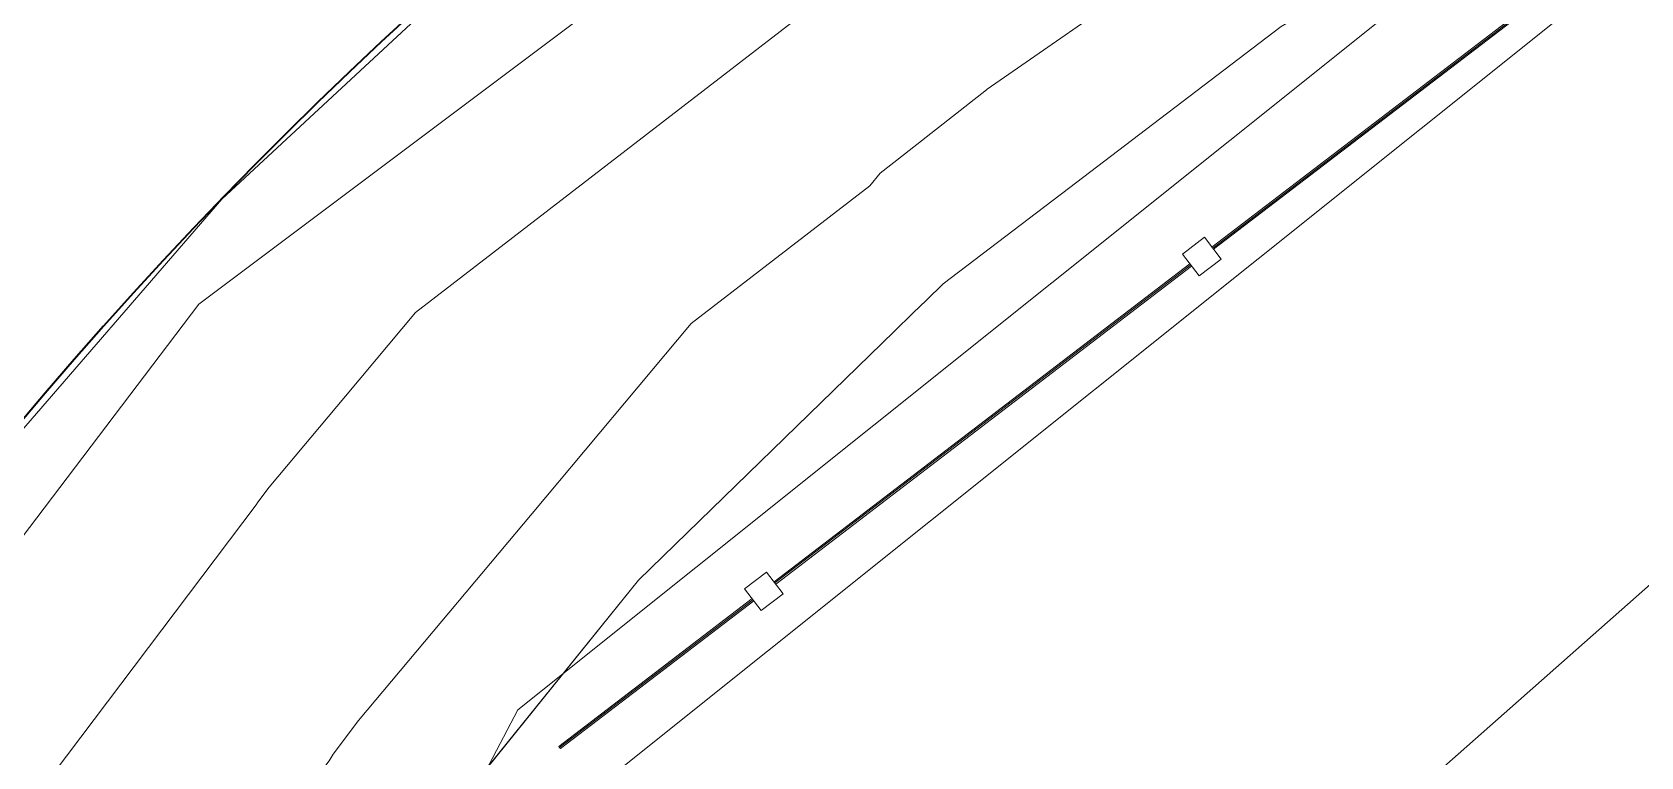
# Model space of a CAD drawing. Header units: metres. Extents: x -207 to 292, y -187 to 169.
# Drawn here: x -36.004 to -33.086, y 8.213 to 9.528 of the extents above; entities that cross this region are included whole.
import ezdxf

# ---------------------------------------------------------------- set-up
doc = ezdxf.new("R2010")
doc.units = ezdxf.units.M
for name, color, linetype, lineweight in [('A-GLAZ-CWMG', 7, 'Continuous', 9), ('C-TOPO', 7, 'Continuous', 9), ('C-TOPO-MAJR', 7, 'Continuous', 35), ('C-TOPO-MINR', 7, 'Continuous', 9), ('CERCO INTERIOR', 7, 'Continuous', 9), ('EQUIPOS PIS', 7, 'Continuous', 9), ('P-SANR-FIXT', 7, 'Continuous', 9), ('solera', 7, 'Continuous', 35)]:
    doc.layers.add(name, color=color, linetype=linetype, lineweight=lineweight)
doc.layers.add('PR10-ARQ-PL-001-Emplazamiento-C-1_dwg', color=7, linetype='Continuous', lineweight=9, true_color=0x767676)

# ---------------------------------------------------------------- blocks, each defined once
blk = doc.blocks.new('M_Estanque-Terraza - M_Estanque-Terraza-2331352-PLANTA EMPLAZAMIENTO ACTUALIZADO')
at = {"layer": 'P-SANR-FIXT'}
for radius, start in [(5.1516, 0), (5.1516, 0), (5.1266, 360), (5.1266, 360), (4.9983, 360), (4.9755, 360), (4.9059, 0), (4.8832, 0)]:
    blk.add_arc((0, 0), radius, start, 180, dxfattribs=at)
blk = doc.blocks.new('Circular Mullion - 5mm-2135027-PLANTA EMPLAZAMIENTO ACTUALIZADO')
at = {"layer": 'A-GLAZ-CWMG'}
for p, q in [((-80.1016, 24.1681), (-80.5156, 23.3131)), ((-80.0993, 24.167), (-80.5134, 23.312)), ((-80.5134, 23.312), (-80.0993, 24.167)), ((-80.5111, 23.3109), (-80.0971, 24.1659)), ((-80.0993, 24.167), (-80.1016, 24.1681)), ((-80.0971, 24.1659), (-80.0993, 24.167)), ((-80.5156, 23.3131), (-80.5134, 23.312)), ((-80.5134, 23.312), (-80.5111, 23.3109))]:
    blk.add_line(p, q, dxfattribs=at)
blk = doc.blocks.new('Circular Mullion - 5mm-2127248-PLANTA EMPLAZAMIENTO ACTUALIZADO')
at = {"layer": 'A-GLAZ-CWMG'}
for p, q in [((-107.6478, -45.3968), (-107.9974, -46.2801)), ((-107.6455, -45.3977), (-107.9951, -46.281)), ((-107.9951, -46.281), (-107.6455, -45.3977)), ((-107.9927, -46.2819), (-107.6432, -45.3986)), ((-107.6455, -45.3977), (-107.6478, -45.3968)), ((-107.6432, -45.3986), (-107.6455, -45.3977)), ((-107.9974, -46.2801), (-107.9951, -46.281)), ((-107.9951, -46.281), (-107.9927, -46.2819))]:
    blk.add_line(p, q, dxfattribs=at)
blk = doc.blocks.new('Circular Mullion - 5mm-2144358-PLANTA EMPLAZAMIENTO ACTUALIZADO')
at = {"layer": 'A-GLAZ-CWMG'}
for p, q in [((-34.6984, 8.4999), (-35.0492, 8.2316)), ((-35.0477, 8.2296), (-34.6969, 8.4979)), ((-34.6969, 8.4979), (-35.0477, 8.2296)), ((-35.0462, 8.2276), (-34.6954, 8.4959)), ((-34.6969, 8.4979), (-34.6984, 8.4999)), ((-34.6954, 8.4959), (-34.6969, 8.4979)), ((-35.0492, 8.2316), (-35.0477, 8.2296)), ((-35.0477, 8.2296), (-35.0462, 8.2276))]:
    blk.add_line(p, q, dxfattribs=at)
blk = doc.blocks.new('Rectangular Mullion - 50 x 50 mm-2128568-PLANTA EMPLAZAMIENTO ACTUALIZADO')
at = {"layer": 'A-GLAZ-CWMG'}
for p, q in [((0.025, 0.025), (-0.025, 0.025)), ((-0.025, 0.025), (-0.025, -0.025)), ((0.025, -0.025), (0.025, 0.025)), ((-0.025, -0.025), (0.025, -0.025))]:
    blk.add_line(p, q, dxfattribs=at)
blk = doc.blocks.new('Rectangular Mullion - 50 x 50 mm-2128569-PLANTA EMPLAZAMIENTO ACTUALIZADO')
at = {"layer": 'A-GLAZ-CWMG'}
for p, q in [((-0.025, -0.025), (-0.025, 0.025)), ((-0.025, 0.025), (0.025, 0.025)), ((0.025, 0.025), (0.025, -0.025)), ((0.025, -0.025), (-0.025, -0.025))]:
    blk.add_line(p, q, dxfattribs=at)
blk = doc.blocks.new('YADRAN_LASQUEMAS_ARQ_MO_002_TERRAZAS_rvt-1-PLANTA EMPLAZAMIENTO ACTUALIZADO')
at = {"layer": 'A-GLAZ-CWMG', "lineweight": 9}
for name, p, rotation in [('Circular Mullion - 5mm-2135027-PLANTA EMPLAZAMIENTO ACTUALIZADO', (-94.5109, 66.7706), 153.2485341860193), ('Circular Mullion - 5mm-2135027-PLANTA EMPLAZAMIENTO ACTUALIZADO', (-94.5109, 66.7706), 153.2485341860193), ('Circular Mullion - 5mm-2135027-PLANTA EMPLAZAMIENTO ACTUALIZADO', (-94.5109, 66.7706), 153.2485341860193), ('Circular Mullion - 5mm-2135027-PLANTA EMPLAZAMIENTO ACTUALIZADO', (-94.5109, 66.7706), 153.2485341860193), ('Circular Mullion - 5mm-2127248-PLANTA EMPLAZAMIENTO ACTUALIZADO', (-150.3089, 25.0564), 148.9999999999995), ('Circular Mullion - 5mm-2127248-PLANTA EMPLAZAMIENTO ACTUALIZADO', (-150.3089, 25.0564), 148.9999999999995), ('Circular Mullion - 5mm-2127248-PLANTA EMPLAZAMIENTO ACTUALIZADO', (-150.3089, 25.0564), 148.9999999999995), ('Circular Mullion - 5mm-2127248-PLANTA EMPLAZAMIENTO ACTUALIZADO', (-150.3089, 25.0564), 148.9999999999995)]:
    blk.add_blockref(name, p, dxfattribs=dict(at, rotation=rotation))
at = {"layer": 'A-GLAZ-CWMG', "lineweight": 9, "extrusion": (0, 0, -1), "rotation": 322.5900000000005}
for name, p in [('Rectangular Mullion - 50 x 50 mm-2128568-PLANTA EMPLAZAMIENTO ACTUALIZADO', (33.8827, 9.1206)), ('Rectangular Mullion - 50 x 50 mm-2128569-PLANTA EMPLAZAMIENTO ACTUALIZADO', (33.8827, 9.1206)), ('Rectangular Mullion - 50 x 50 mm-2128568-PLANTA EMPLAZAMIENTO ACTUALIZADO', (34.6771, 8.5131)), ('Rectangular Mullion - 50 x 50 mm-2128569-PLANTA EMPLAZAMIENTO ACTUALIZADO', (34.6771, 8.5131))]:
    blk.add_blockref(name, p, dxfattribs=at)
at = {"layer": 'A-GLAZ-CWMG', "lineweight": 9}
blk.add_blockref('Circular Mullion - 5mm-2144358-PLANTA EMPLAZAMIENTO ACTUALIZADO', (0, 0), dxfattribs=at)
blk.add_blockref('Circular Mullion - 5mm-2144358-PLANTA EMPLAZAMIENTO ACTUALIZADO', (0, 0), dxfattribs=at)
blk.add_blockref('Circular Mullion - 5mm-2144358-PLANTA EMPLAZAMIENTO ACTUALIZADO', (0, 0), dxfattribs=at)
blk.add_blockref('Circular Mullion - 5mm-2144358-PLANTA EMPLAZAMIENTO ACTUALIZADO', (0, 0), dxfattribs=at)
at = {"layer": 'P-SANR-FIXT', "lineweight": 9, "rotation": 72.88020417694379}
blk.add_blockref('M_Estanque-Terraza - M_Estanque-Terraza-2331352-PLANTA EMPLAZAMIENTO ACTUALIZADO', (-29.798, 3.9952), dxfattribs=at)
blk = doc.blocks.new('PR10-ARQ-PL-001-Emplazamiento-C-1_dwg-674643-PLANTA EMPLAZAMIENTO ACTUALIZADO')
at = {"layer": 'C-TOPO', "flags": 128}
for points in [[(-7.803, 3.2562), (-22.5754, 9.156), (-27.8341, 11.2562), (-28.6599, 11.4584), (-29.4369, 11.5603), (-29.5029, 11.569), (-30.353, 11.5865), (-31.1998, 11.5107), (-32.0333, 11.3426), (-32.8433, 11.0842), (-33.6201, 10.7385), (-34.3544, 10.3098), (-35.0372, 9.8033), (-35.6605, 9.2249), (-36.2166, 8.5818)], [(-36.2166, 8.5818), (-35.6605, 9.2249), (-35.0372, 9.8033), (-34.3544, 10.3098), (-33.6201, 10.7385), (-32.8433, 11.0842), (-32.0333, 11.3426), (-31.1998, 11.5107), (-30.353, 11.5865), (-29.5029, 11.569), (-29.4369, 11.5603), (-28.6599, 11.4584), (-27.8341, 11.2562), (-22.5754, 9.156), (-7.803, 3.2562)], [(-5.944, -30.1085), (-2.2967, -20.7935), (2.6821, -7.8875), (2.9084, -6.6185), (2.668, -4.4125), (2.0583, -2.7575), (0.8638, -1.0195), (-1.6695, 0.8375), (-22.17, 8.9905), (-26.339, 10.6485), (-28.7623, 11.4115), (-30.7181, 11.4675), (-32.7573, 10.9045), (-34.0066, 10.2395), (-34.5882, 9.8705), (-35.702, 9.0345), (-36.6972, 7.7215), (-37.6353, 5.4905), (-38.5222, 3.3725), (-63.7955, -60.7665)], [(-36.1216, 6.5803), (-35.885, 7.0879), (-35.7959, 7.279), (-35.3882, 7.9332), (-35.3774, 7.9467), (-35.3149, 8.0243), (-34.9046, 8.5336), (-34.4409, 8.9847), (-34.4061, 9.0186), (-34.3823, 9.0417), (-34.3521, 9.0711), (-34.1395, 9.2329), (-34.1372, 9.2347), (-33.7387, 9.538), (-33.6069, 9.6152), (-33.0734, 9.9275), (-32.576, 10.143), (-32.5068, 10.1729), (-32.366, 10.2339), (-31.6268, 10.4527), (-30.8666, 10.5806)], [(-30.8666, 10.5806), (-31.6268, 10.4527), (-32.366, 10.2339), (-32.5068, 10.1729), (-32.576, 10.143), (-33.0734, 9.9275), (-33.6069, 9.6152), (-33.7387, 9.538), (-34.1372, 9.2347), (-34.1395, 9.2329), (-34.3521, 9.0711), (-34.3823, 9.0417), (-34.4061, 9.0186), (-34.4409, 8.9847), (-34.9046, 8.5336), (-35.3149, 8.0243), (-35.3774, 7.9467), (-35.3882, 7.9332), (-35.7959, 7.279), (-35.885, 7.0879), (-36.1216, 6.5803)]]:
    blk.add_lwpolyline(points, dxfattribs=at)
at = {"layer": 'C-TOPO-MAJR', "color": 1, "lineweight": 9, "true_color": 0xff0000, "flags": 128}
blk.add_lwpolyline([(-36.261, 7.792), (-35.5981, 8.6698), (-35.5948, 8.6752), (-35.5746, 8.702), (-35.4361, 8.8674), (-35.3092, 9.019), (-34.5447, 9.609), (-34.5367, 9.6186), (-34.5181, 9.6332), (-34.4558, 9.6823), (-34.4551, 9.6827), (-34.3303, 9.7695), (-33.9231, 10.0209), (-33.8842, 10.0482), (-33.692, 10.1343), (-32.8658, 10.5693), (-32.6958, 10.6459), (-32.6729, 10.6579), (-32.6203, 10.6697), (-32.3315, 10.7343), (-31.0602, 11.0854)], dxfattribs=at)
at = {"layer": 'C-TOPO-MINR', "color": 9, "true_color": 0xc0c0c0, "flags": 128}
for points in [[(-36.073, 7.2345), (-35.9936, 7.376), (-35.7106, 7.8811), (-35.4658, 8.2053), (-35.4583, 8.2177), (-35.4123, 8.2785), (-35.0974, 8.6546), (-34.8088, 8.9992), (-34.4849, 9.2492), (-34.4658, 9.2721), (-34.4217, 9.3068), (-34.2735, 9.4233), (-34.2718, 9.4244), (-33.9753, 9.6306), (-33.8124, 9.7312), (-33.7218, 9.7945), (-33.2749, 9.9949), (-33.0058, 10.1366), (-32.6162, 10.312), (-32.5639, 10.3396), (-32.4434, 10.3665), (-31.7816, 10.5145), (-31.5023, 10.5917)], [(-25.1754, 6.8403), (-31.3745, 9.4222), (-31.3912, 9.4289), (-31.5395, 9.4441), (-31.5459, 9.4914), (-31.684, 9.4682), (-31.7383, 9.476), (-31.7316, 9.5179), (-31.7969, 9.4764), (-31.8627, 9.4518), (-31.9223, 9.4517), (-31.9586, 9.4744), (-31.9919, 9.429), (-32.1748, 9.4167), (-32.1367, 9.3996), (-32.2707, 9.3521), (-32.31, 9.3116), (-32.2136, 9.2845), (-32.4776, 9.1295), (-32.5741, 8.9633), (-33.9226, 7.7709), (-33.0738, 2.6861), (-36.4417, 3.7876)]]:
    blk.add_lwpolyline(points, dxfattribs=at)
at = {"layer": 'CERCO INTERIOR', "flags": 128}
for points in [[(-26.8741, -80.1294), (-28.514, -82.005), (-30.8001, -83.2053), (-33.4752, -83.4056), (-60.3697, -72.8347), (-62.4829, -71.5802), (-63.9697, -69.4823), (-64.498, -67.058), (-63.9585, -64.4298), (-36.3095, 6.0376), (-35.1236, 8.298), (-33.1334, 9.8905), (-30.636, 10.5944), (-28.0565, 10.3374), (-2.0459, 0.0167), (-0.0433, -1.295), (1.477, -3.3782), (1.9717, -5.8104), (1.4969, -8.3035), (0.5782, -10.6383), (-26.9308, -80.2728)], [(-33.402, -83.2195), (-60.2815, -72.6544), (-62.3443, -71.4299), (-63.7829, -69.3999), (-64.2936, -67.0568), (-63.766, -64.4868), (-36.1273, 5.9543), (-34.9659, 8.168), (-33.0401, 9.709), (-30.6181, 10.3917), (-28.1043, 10.1412), (-2.1386, -0.1617), (-0.1834, -1.4423), (1.2897, -3.4609), (1.7679, -5.8117), (1.3039, -8.2477), (0.3921, -10.565)]]:
    blk.add_lwpolyline(points, dxfattribs=at)
at = {"layer": 'EQUIPOS PIS'}
blk.add_circle((-29.833, 4.0505), 5.1472, dxfattribs=at)
at = {"layer": 'solera'}
blk.add_arc((-30.0871, 3.844), 7.747, 73.0923, 148.58913, dxfattribs=at)

msp = doc.modelspace()

# ---------------------------------------------------------------- linework, layer by layer
at = {"layer": 'C-TOPO'}
for p, q in [((-34.5882, 9.8705), (-35.702, 9.0345)), ((-35.0372, 9.8033), (-35.6605, 9.2249)), ((-35.6605, 9.2249), (-35.0372, 9.8033)), ((-34.1372, 9.2347), (-33.7387, 9.538)), ((-33.7387, 9.538), (-34.1372, 9.2347)), ((-35.6605, 9.2249), (-36.2166, 8.5818)), ((-36.2166, 8.5818), (-35.6605, 9.2249)), ((-34.3521, 9.0711), (-34.1395, 9.2329)), ((-34.1395, 9.2329), (-34.3521, 9.0711)), ((-34.1395, 9.2329), (-34.1372, 9.2347)), ((-34.1372, 9.2347), (-34.1395, 9.2329)), ((-34.3823, 9.0417), (-34.3521, 9.0711)), ((-34.3521, 9.0711), (-34.3823, 9.0417)), ((-35.702, 9.0345), (-36.6972, 7.7215)), ((-34.4409, 8.9847), (-34.4061, 9.0186)), ((-34.4061, 9.0186), (-34.4409, 8.9847)), ((-34.4061, 9.0186), (-34.3823, 9.0417)), ((-34.3823, 9.0417), (-34.4061, 9.0186)), ((-34.9046, 8.5336), (-34.4409, 8.9847)), ((-34.4409, 8.9847), (-34.9046, 8.5336)), ((-35.3149, 8.0243), (-34.9046, 8.5336)), ((-34.9046, 8.5336), (-35.3149, 8.0243))]:
    msp.add_line(p, q, dxfattribs=at)
at = {"layer": 'C-TOPO-MAJR', "color": 1, "lineweight": 9, "true_color": 0xff0000, "flags": 128}
msp.add_lwpolyline([(-36.261, 7.792), (-35.5981, 8.6698), (-35.5948, 8.6752), (-35.5746, 8.702), (-35.4361, 8.8674), (-35.3092, 9.019), (-34.5447, 9.609), (-34.5367, 9.6186), (-34.5181, 9.6332), (-34.4558, 9.6823), (-34.4551, 9.6827), (-34.3303, 9.7695), (-33.9231, 10.0209), (-33.8842, 10.0482), (-33.692, 10.1343), (-32.8658, 10.5693), (-32.6958, 10.6459), (-32.6729, 10.6579), (-32.6203, 10.6697), (-32.3315, 10.7343), (-31.0602, 11.0854)], dxfattribs=at)
at = {"layer": 'C-TOPO-MINR', "color": 9, "true_color": 0xc0c0c0, "flags": 128}
for points in [[(-36.073, 7.2345), (-35.9936, 7.376), (-35.7106, 7.8811), (-35.4658, 8.2053), (-35.4583, 8.2177), (-35.4123, 8.2785), (-35.0974, 8.6546), (-34.8088, 8.9992), (-34.4849, 9.2492), (-34.4658, 9.2721), (-34.4217, 9.3068), (-34.2735, 9.4233), (-34.2718, 9.4244), (-33.9753, 9.6306), (-33.8124, 9.7312), (-33.7218, 9.7945), (-33.2749, 9.9949), (-33.0058, 10.1366), (-32.6162, 10.312), (-32.5639, 10.3396), (-32.4434, 10.3665), (-31.7816, 10.5145), (-31.5023, 10.5917)], [(-36.4417, 3.7876), (-33.0738, 2.6861), (-33.9226, 7.7709), (-32.5741, 8.9633), (-32.4776, 9.1295), (-32.2136, 9.2845), (-32.31, 9.3116), (-32.2707, 9.3521), (-32.1367, 9.3996), (-32.1748, 9.4167), (-31.9919, 9.429), (-31.9586, 9.4744), (-31.9223, 9.4517), (-31.8627, 9.4518), (-31.7969, 9.4764), (-31.7316, 9.5179), (-31.7383, 9.476), (-31.684, 9.4682), (-31.5459, 9.4914), (-31.5395, 9.4441), (-31.3912, 9.4289), (-31.3745, 9.4222), (-25.1754, 6.8403)]]:
    msp.add_lwpolyline(points, dxfattribs=at)

# ---------------------------------------------------------------- block references
at = {"lineweight": 5}
msp.add_blockref('YADRAN_LASQUEMAS_ARQ_MO_002_TERRAZAS_rvt-1-PLANTA EMPLAZAMIENTO ACTUALIZADO', (0, 0), dxfattribs=at)
at = {"layer": 'PR10-ARQ-PL-001-Emplazamiento-C-1_dwg', "color": 7}
msp.add_blockref('PR10-ARQ-PL-001-Emplazamiento-C-1_dwg-674643-PLANTA EMPLAZAMIENTO ACTUALIZADO', (0, 0), dxfattribs=at)

doc.saveas('drawing.dxf')
